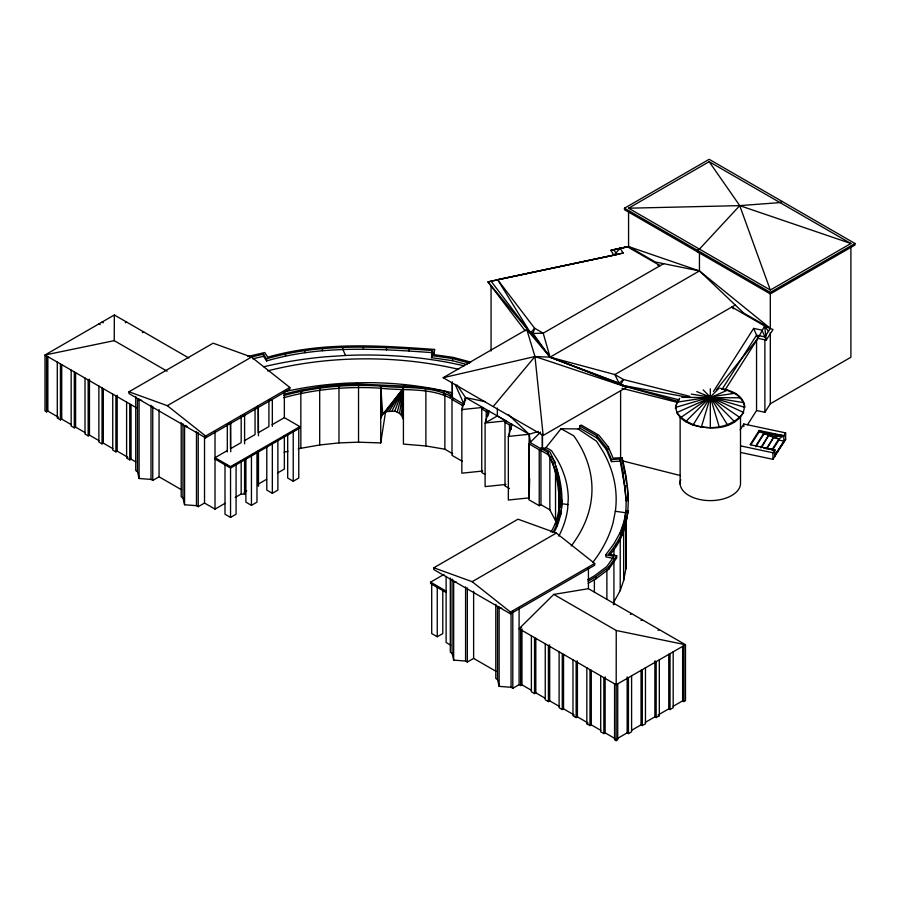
<?xml version="1.0" encoding="UTF-8"?>
<svg xmlns="http://www.w3.org/2000/svg" width="900" height="900" viewBox="0 0 900 900"><rect width="100%" height="100%" fill="white"/><g stroke="black" fill="none" stroke-linecap="round" stroke-linejoin="round"><path stroke-width="1.35" d="M298.271 448.729L319.702 444.983L319.702 390.442M319.702 444.983L338.974 442.901L338.974 386.966M381.364 414.067L380.723 418.185L382.77 414.214L380.723 387L380.723 442.935L358.537 442.17L338.974 442.901M452.621 453.701L444.859 449.213L425.891 445.95L403.414 444.105L403.414 389.531M456.986 385.009L465.559 397.575L461.846 409.579L461.846 473.186L482.636 471.037M465.559 400.331L465.559 397.575L485.426 401.692M483.491 407.925L481.748 408.926L481.748 472.522L485.111 474.469M486.225 421.189L486.225 411.514L487.969 410.512L488.812 410.996L488.812 413.764M487.969 416.036L487.969 410.512M506.734 421.346L505.001 422.348L505.001 485.955L509.479 488.531M505.001 422.348L509.479 424.935L511.211 423.934L512.055 424.418L508.343 436.421L508.343 500.029L529.144 497.88L529.639 478.598M509.479 434.61L509.479 424.935M511.211 429.457L511.211 423.934M529.144 497.88L529.144 434.284L508.275 414.517M558.709 509.017L558.709 488.678L558.686 514.879L559.316 509.299M622.969 477.214L622.969 472.365L620.224 459.011L611.482 459.473L606.33 447.356L597.127 435.949L579.735 425.902L579.735 428.051L597.127 438.086L606.33 449.494L611.482 461.61L620.224 461.16L624.994 487.609L626.197 500.929L622.969 472.365M613.935 601.875L620.224 590.614L623.655 580.477L623.655 528.739M710.325 388.789L710.325 427.759C743.805 430.144 761.546 395.662 720.461 388.361M673.11 706.331L682.627 700.841L683.899 701.572L685.485 700.661L685.485 644.726L616.151 684.754L519.097 628.729L553.77 594.416L616.241 630.484L616.151 740.689L617.726 739.778L617.726 683.842M167.107 371.183L114.233 340.65L114.334 314.978L188.797 357.975M625.905 510.637L623.655 524.543L625.916 512.775L626.197 498.791M623.655 580.477L625.905 568.71L626.197 519.109M609.491 555.053C633.926 528.502 630.079 490.005 622.091 457.695L613.114 458.156L608.344 446.951L598.894 435.229L581.231 425.036L579.735 425.902M402.683 417.184L403.38 389.554L401.366 415.181L403.414 419.355M554.186 532.204C567.709 507.319 561.814 475.909 549.855 451.755L542.408 447.457L542.408 434.16L542.408 447.457L540.911 448.324L547.976 452.407C559.969 476.415 565.414 507.814 550.969 532.102M559.62 506.52L559.935 501.593M560.801 515.036L562.061 501.593M401.366 415.181L399.532 413.46L403.2 389.498M380.723 442.935L385.627 411.334M466.976 364.567L452.486 360.675L431.505 357.694L432.281 350.505C377.089 346.5 320.389 343.012 266.569 358.796L263.509 354.15L250.155 357.277M431.505 357.694L432.281 350.505M247.703 356.524L264.724 352.541L267.773 357.165C321.998 341.561 379.046 345.465 434.576 349.436L433.777 354.611L453.195 357.368L470.779 362.104M433.98 355.466L434.576 349.436M588.139 583.346L595.98 578.824L608.738 569.239L616.702 557.899L616.702 555.761L608.692 553.995C619.02 541.665 626.299 526.815 628.031 510.705L628.031 512.854M464.423 403.043L465.559 397.575L505.89 420.863L485.1 423L485.1 486.608L505.89 484.459M399.532 413.46L397.282 412.11L403.065 389.498M558.889 506.126L558.844 488.914M488.812 410.996L485.1 423L497.351 415.924L529.144 434.284L538.425 431.404M555.525 524.655L558.293 516.105M552.983 532.485L557.19 524.014L560.801 512.887M613.924 558.596L605.869 556.83L605.869 554.692L613.935 543.803L620.224 532.53L623.655 522.405M623.227 525.814L620.224 534.668L620.224 532.53M386.843 411.57L402.626 389.284L382.77 414.214L386.843 411.57L394.751 411.21L402.93 389.452M725.074 389.947L757.924 338.344L764.64 325.991L772.988 329.546L766.26 340.11L757.924 338.344L753.649 328.399L713.475 391.511M392.062 410.805L402.817 389.363M620.606 385.02L623.419 379.507L689.895 396.382M389.385 410.929L402.705 389.306M722.25 389.048L756.551 335.16L764.887 336.926L770.31 328.399L770.31 292.399L855 243.506L855 245.025L770.31 293.918L624.476 209.711L624.476 208.204L709.155 159.311L855 243.506M740.081 429.863L743.805 424.012L785.621 432.889L785.621 439.436L772.965 459.315L740.587 452.452M747.551 424.665L756.551 410.524L756.551 339.345M756.551 410.524L764.887 412.29L770.31 403.774L850.905 357.244L850.905 246.42M750.859 444.825L759.161 431.786L759.161 430.481L783.821 435.713L785.621 432.889M755.786 445.871L764.089 432.832L783.821 435.713L783.821 441.09L774.776 455.31L785.621 439.436L783.821 441.09L778.894 440.044L772.852 449.527M755.786 446.76L764.089 433.721L764.089 432.832L759.161 430.481L750.105 444.701L774.776 449.933L774.776 456.491M760.725 447.806L769.028 434.767L783.821 435.713L778.894 438.851L772.099 449.516M761.479 447.593L769.028 434.767L759.161 431.786M766.418 448.639L773.955 436.793L783.821 435.713M767.171 448.47L773.955 436.793L764.089 433.721M772.965 459.315L772.965 452.767L774.776 449.933L763.808 448.189M588.139 581.209L595.98 576.675L608.738 567.09L616.702 555.761M679.691 398.34C674.617 404.089 674.651 415.721 676.935 402.188L734.771 393.233C739.238 396.236 745.02 402.761 744.896 407.351L710.325 397.159L696.746 391.59M677.621 401.67L679.005 399.735M691.312 394.11L710.325 397.159L743.715 412.515C729.034 432.664 691.616 432.664 676.935 412.515L727.616 390.071M384.593 412.684L402.559 389.284M543.623 448.897L546.053 447.491L561.071 428.704L578.16 428.951L579.735 428.051M716.22 390.082L757.924 338.344M493.178 406.575L534.971 356.524L550.058 357.165L614.835 374.558L623.419 379.507L619.054 383.108L550.058 357.165L526.759 329.445L443.171 377.707L543.184 435.442L626.771 387.18L619.054 383.108L614.835 374.558L735.255 305.032M543.184 435.442L534.971 356.524L526.759 329.445L533.048 333.461L550.058 357.165L621.011 384.233L626.771 387.18L550.058 357.165L531.09 332.325L534.623 328.241L497.632 279.686L487.957 281.925L525.195 330.806M620.089 248.243L610.852 250.391L613.913 255.195L623.149 253.046L620.089 248.243L613.913 255.195L497.632 279.686L530.516 333L487.957 281.925L616.871 254.509L613.811 249.705L628.571 246.566L699.446 270.923L770.31 328.399L743.625 312.998L699.446 270.923L655.256 261.979L628.571 246.566L628.571 211.084M540.585 432.101L528.829 443.767L528.829 499.714L539.235 505.721L540.979 504.709L549.855 509.839L555.525 520.785L555.525 470.441M719.269 388.069L685.879 421.47C692.55 426.195 702 427.399 710.325 427.759M114.334 314.978L45 355.005L45 410.94L46.575 411.851L47.858 411.12L58.568 417.296M125.336 322.808L126.619 322.065M142.358 332.64L143.64 331.897M57.285 362.104L57.285 418.039L60.446 419.861L61.718 419.119L71.235 424.62M128.97 391.793L213.154 343.181L251.494 357.075L289.822 387.45L289.822 389.228L205.639 437.839L128.97 393.57L128.97 391.793L167.31 405.675L205.639 436.05L205.639 437.839M71.156 370.103L71.156 426.037L74.306 427.86L75.589 427.129L85.106 432.619M85.016 378.113L85.016 434.048L88.166 435.87L89.449 435.127L98.966 440.629M167.31 405.675L251.494 357.075M98.876 386.111L98.876 442.046L102.038 443.869L103.309 443.137L112.826 448.627M112.748 394.121L112.748 450.056L115.897 451.879L117.18 451.136L127.879 457.324M126.608 402.12L126.608 458.055L129.757 459.877L131.04 459.146L135.799 461.891M205.639 436.05L289.822 387.45M137.486 398.846L137.486 471.623L139.095 478.496L151.009 479.43L152.752 480.431L159.064 476.798L181.586 489.803M628.571 208.204L709.155 161.674L850.905 243.506L770.31 290.036L628.571 208.204L739.732 205.627L780.03 202.59L782.077 201.409M227.306 450.596L215.021 457.684L230.546 466.65L299.88 426.623L299.88 427.995L230.546 468.022L215.021 459.056M244.339 440.764L255.049 434.588L255.049 408.971M272.07 424.755L284.355 417.656L299.88 426.623M230.546 467.381L236.081 464.186L236.081 514.226L230.546 517.421L225 514.226L225 464.186M253.654 454.039L251.438 455.31L251.438 505.361L245.903 502.166L245.903 459.067M274.545 441.968L276.761 440.696M297.664 428.625L293.231 431.19L293.231 481.23L287.696 478.035L287.696 434.936M182.959 423.697L182.959 497.869L184.567 504.754L196.481 505.676L198.225 506.689L204.525 503.044L215.021 509.108L225.079 503.303M235.226 497.441L241.178 494.01L244.597 494.156L244.597 459.169M246.713 490.804L244.339 492.176L244.597 494.156M258.469 451.159L258.469 486.146L258.199 484.178L266.535 479.363M277.65 472.95L284.355 469.08L284.355 435.713M663.626 263.666L543.206 333.191L533.048 333.461L534.623 328.241L543.206 333.191L550.058 357.165L699.446 270.923L699.446 251.989M251.438 505.361L256.972 502.166L256.972 452.115M266.794 447.007L266.794 490.095L272.34 493.301L277.875 490.095L277.875 440.055M293.231 481.23L298.766 478.035L298.766 427.995M283.793 395.527C315.225 386.944 348.075 383.918 380.565 386.077C403.774 388.856 429.694 384.975 450.81 396.304L452.306 395.438L444.859 391.14L425.891 387.866L403.414 386.032L358.537 384.086L338.974 384.817L319.702 386.899L300.848 390.026L284.085 394.132M462.397 461.351L451.991 455.344L451.991 399.409L453.735 398.407M451.991 399.409L462.397 405.416L464.141 404.415L455.13 384.401M528.829 443.767L539.235 449.786L540.979 448.774L530.572 442.766L529.144 434.284L508.343 436.421M433.822 567.788L518.006 519.188L556.335 533.081L594.675 563.456L594.675 565.234L510.491 613.834L433.822 569.576L433.822 567.788L472.151 581.681L510.491 612.056L510.491 613.834M446.119 592.481L430.605 583.526L430.605 582.154L443.981 574.425M472.151 581.681L556.335 533.081M431.707 583.526L431.707 633.566L437.254 636.761L442.789 633.566L442.789 590.479M510.491 612.056L594.675 563.456M587.711 579.724L594.383 575.865L606.881 566.483L613.924 556.459L605.869 554.692M519.097 628.729L521.528 627.322M452.059 579.06L452.059 653.231L453.668 660.116L465.581 661.039L467.325 662.051L473.625 658.406L496.159 671.411M613.305 604.53L614.576 603.788M549.686 644.906L548.404 645.649L548.404 701.584L549.686 700.841L559.204 706.342M630.326 614.363L631.597 613.62M497.531 606.712L497.531 679.489L499.14 686.363L511.054 687.296L512.798 688.298L519.097 684.664L520.673 685.575L521.955 684.832L531.472 690.334M641.036 620.539L642.308 619.796M577.406 660.915L576.135 661.658L576.135 717.592L577.406 716.85L586.924 722.351M531.382 635.816L531.382 691.751L534.544 693.574L535.815 692.842L545.332 698.332M658.046 630.36L659.329 629.629M559.114 651.825L559.114 707.76L562.264 709.582L563.546 708.851L574.256 715.028M586.845 667.834L586.845 723.769L588.116 723.038M586.845 723.769L589.995 725.591L591.278 724.86L600.795 730.35M600.705 675.844L600.705 731.779L603.855 733.601L605.137 732.859L614.655 738.36M616.444 739.046L627.154 732.859L628.436 733.601L631.597 731.779L631.597 675.832M631.508 730.35L641.025 724.849L642.296 725.591L645.457 723.769L645.457 667.834M645.367 722.34L654.885 716.85L656.168 717.581L659.329 715.759L659.329 659.824M659.239 714.341L668.756 708.84L670.039 709.582L673.189 707.76L673.189 651.825M623.509 247.646L627.322 246.701L660.161 265.669L657.776 265.185M263.509 354.15L263.509 356.287L266.58 360.934C320.389 345.15 377.089 348.637 432.281 352.654M283.793 397.676C315.225 389.093 348.075 386.066 380.565 388.215C403.774 390.994 429.694 387.124 450.81 398.441L450.81 396.304M284.085 452.205L287.955 451.26M252.821 358.796L263.509 356.287M443.171 377.707L534.971 356.524L626.771 387.18M627.322 246.701L610.852 250.391L629.156 246.51M497.632 279.686L623.149 253.046M114.233 340.65L45 355.005L136.901 408.06M553.77 594.416L588.431 588.69L685.485 644.726L616.241 630.484M772.301 450.202L774.776 449.933L768.195 448.976M461.846 409.579L482.636 407.43M681.75 397.361L740.261 397.811M270.619 399.701L272.329 399.769L272.329 426.364M258.469 407.779L256.759 407.7L258.334 406.789L258.469 435.769M242.888 415.71L244.597 415.789L244.597 443.779M230.737 423.787L229.016 423.709L230.602 422.798L230.737 451.777M772.076 449.764L774.776 449.933M138.746 398.632L139.095 400.129L141.683 400.331M184.376 425.554L184.567 426.375L187.155 426.577L185.197 425.452M453.319 580.241L453.668 581.738L456.255 581.94M498.791 606.499L499.14 607.995L501.728 608.197M431.505 355.556L452.486 358.526L469.609 363.139M567.911 504.562L562.072 503.73L558.709 477.832L556.796 470.036M615.319 511.279L625.905 512.775M403.414 386.032L406.058 386.494M408.701 386.966L411.345 387.428M621.697 385.211L688.331 397.361M464.22 365.782L448.369 362.441A267.817 154.62 0 0 0 346.601 355.41L326.115 356.749A267.817 154.62 0 0 0 263.824 366.761M753.649 328.399L761.985 330.165L766.26 340.11L764.64 325.991L731.801 307.024L733.658 308.801M769.028 435.746L778.894 438.851L778.894 440.044M773.955 437.805L778.894 438.851M740.587 445.894L772.965 452.767M721.654 389.081L726.424 390.229M621.686 385.29L679.14 399.881M622.001 388.305L677.689 402.446M621.967 460.733L680.423 475.571M621.945 385.402L678.173 401.49M425.891 387.866L430.954 389.306M559.046 505.553L559.721 507.6L559.069 488.655L559.361 492.705M850.905 243.506L739.732 205.627L709.155 161.674M394.751 411.21L397.282 412.11M727.616 390.51L734.771 393.683M561.071 428.704L573.806 435.87A243.607 140.648 0 0 1 571.219 545.962M624.476 208.204L770.31 292.399M526.759 329.445L531.09 332.325M481.748 408.926L486.225 411.514M452.644 393.57L450.439 392.299L433.676 388.766A219.904 126.956 0 0 0 367.043 382.646L350.123 382.995A219.904 126.956 0 0 0 284.389 391.781M546.053 447.491L551.554 450.675L557.674 460.35A219.904 126.956 0 0 1 568.26 498.825L567.675 508.59A219.904 126.956 0 0 1 558.776 536.175M450.18 396.349L464.141 404.415M102.049 322.065L103.32 322.808M98.888 323.899L100.17 324.63M430.605 582.154L446.119 591.109M226.114 464.816L229.433 466.74M435.037 585.439L437.254 586.721L437.254 636.761M658.046 715.028L659.329 715.759M450.787 645.221L446.119 642.533L446.119 576.293M548.404 701.584L545.254 699.761L545.254 643.826M576.135 717.592L572.974 715.77L572.974 659.835M616.151 740.689L614.565 739.778L614.565 683.842M137.486 471.623L135.743 470.61L135.743 396.439M182.959 497.869L181.215 496.868L181.215 422.685M452.059 653.231L450.315 652.23L450.315 578.059M497.531 679.489L495.787 678.476L495.787 604.305M540.911 450.461L547.976 454.545C557.212 469.181 557.977 487.001 559.935 503.73M578.16 428.951L596.52 441.202L603.27 451.879A267.817 154.62 0 0 1 615.442 510.626L613.136 522.45A267.817 154.62 0 0 1 592.886 562.32M743.715 402.626L710.325 397.159L675.754 407.351L676.935 412.965L680.389 417.78L685.879 421.909M703.17 389.891L734.771 421.909M491.062 281.205L528.615 330.514M764.64 325.991L768.454 331.324M551.273 456.098L555.525 462.701M345.488 355.489L342.877 349.369L342.877 347.231M357.109 382.849L358.065 385.099M770.31 290.036L739.732 205.627L699.446 249.12L697.399 250.301L697.399 251.809M555.874 466.054L558.709 477.832M622.361 461.149L624.803 473.051M626.501 483.57L625.072 472.241M244.463 414.799L244.597 415.789M625.961 554.209L626.197 556.875M559.631 497.351L560.092 507.105M559.609 497.396L560.07 507.184M559.53 496.766L560.014 507.589M559.136 488.812L559.361 494.303M559.474 497.048L559.856 506.666M559.001 488.678L559.474 506.306M380.723 387L381.454 416.081M558.923 488.947L559.249 505.62M622.969 474.502L622.98 477.202M558.731 489.06L558.765 507.296M770.31 332.595L770.31 403.774M764.887 339.716L764.887 412.29M743.805 424.012L743.805 426.634M740.509 416.565L740.509 482.164A30.229 17.449 0 0 1 708.109 500.569A30.229 17.449 0 0 1 680.726 479.621M740.261 417.769L710.325 397.159L680.389 417.78M727.605 425.081L710.325 397.159L693.034 425.081M719.269 427.072L710.325 397.159L701.37 427.072M683.899 645.637L683.899 701.572M682.627 646.301L682.627 700.841M680.141 417.173L680.141 484.155M670.039 653.648L670.039 709.582M668.756 654.3L668.756 708.84M656.168 717.581L656.168 661.646L654.885 660.915L654.885 716.85M642.296 669.656L642.296 725.591M641.025 670.32L641.025 724.849M628.436 677.655L628.436 733.601M628.324 498.769L628.324 500.906L627.12 485.37M627.154 676.924L627.154 732.859M625.905 523.957L625.905 568.71M625.759 522.585L625.759 524.734M624.994 485.46L624.994 487.609M622.283 532.834L622.283 534.983M622.091 457.695L622.091 459.832M620.606 390.6L620.606 458.989M620.224 459.011L620.224 461.16M620.224 537.469L620.224 590.614M615.926 544.23L615.926 546.368M613.935 548.741L613.935 555.727M613.935 561.33L613.924 604.744M611.482 459.473L611.482 461.61M608.738 567.09L608.738 569.239M608.344 446.951L608.344 449.089M606.881 570.015L606.881 599.389M606.33 447.356L606.33 449.494M605.137 676.924L605.137 732.859M603.855 677.655L603.855 733.601M597.127 435.949L597.127 438.086M595.98 576.675L595.98 578.824M594.383 579.409L594.383 591.998M591.278 670.32L591.278 724.86M589.995 669.656L589.995 725.591M588.431 567.664L588.431 588.69M577.406 662.31L577.406 716.85M563.546 654.311L563.546 708.851M562.264 653.648L562.264 709.582M560.734 488.79L560.734 490.928M558.619 488.88L558.619 491.017M557.19 524.014L557.19 526.163M556.594 475.83L556.594 477.968M553.444 462.971L553.444 465.109M549.855 456.694L549.855 509.839M549.686 646.301L549.686 700.841M547.976 452.407L547.976 454.545M540.911 448.324L540.979 504.709M539.235 449.786L539.235 505.721M535.815 638.303L535.815 692.842M534.544 637.639L534.544 693.574M521.955 628.898L521.955 684.832M520.673 629.64L520.673 685.575M519.097 607.691L519.097 684.664M512.798 611.325L512.798 688.298M511.054 613.114L511.054 687.296M499.14 607.995L499.14 686.363M497.351 408.082L497.351 415.924M491.062 285.39L491.062 350.989M473.625 591.232L473.625 658.406M467.325 587.88L467.325 662.051M465.581 586.867L465.581 661.039M462.397 405.416L462.397 409.613M453.668 581.738L453.668 660.116M452.486 358.526L452.486 360.675M444.859 393.277L444.859 449.213M443.734 392.22L443.734 394.369M425.891 391.41L425.891 445.95M425.441 389.07L425.441 391.207M409.162 348.93L409.162 351.067M403.166 387.248L403.166 389.385M386.483 347.749L386.483 349.897M380.565 386.077L380.565 388.215M363.386 347.062L363.386 349.2M358.549 385.312L358.549 387.461M358.537 387.63L358.537 442.17M339.233 386.032L339.233 388.181M322.493 348.525L322.493 350.674M320.186 388.091L320.186 390.24M304.954 350.505L304.954 352.654M301.556 391.174L301.556 393.322M300.848 392.164L300.848 448.099M285.435 354.139L285.435 356.287M284.355 392.051L284.355 417.656M272.34 443.25L272.34 493.301M268.909 399.623L268.909 426.577L258.199 432.765L258.199 405.799M266.569 358.796L266.569 360.945M258.199 450.81L258.199 484.178M241.178 415.631L241.178 442.586L230.468 448.774L230.468 423.157M241.178 460.642L241.178 494.01M230.546 466.65L230.546 517.421M227.306 424.991L227.306 451.969M215.021 432.079L215.021 509.108M204.525 435.87L204.525 503.044M198.225 432.506L198.225 506.689M196.481 431.505L196.481 505.676M184.567 426.375L184.567 504.754M159.064 409.613L159.064 476.798M152.752 406.26L152.752 480.431M151.009 405.248L151.009 479.43M139.095 400.129L139.095 478.496M131.04 404.606L131.04 459.146M129.757 403.942L129.757 459.877M117.18 395.201L117.18 451.136M115.897 395.944L115.897 451.879M103.309 388.598L103.309 443.137M102.038 387.934L102.038 443.869M89.449 435.127L89.449 379.192L88.166 379.935L88.166 435.87M75.589 372.589L75.589 427.129M74.306 371.925L74.306 427.86M61.718 364.579L61.718 419.119M60.446 363.926L60.446 419.861M47.858 356.58L47.858 411.12M46.575 355.916L46.575 411.851M267.581 370.901A243.607 140.648 0 0 1 458.561 369.326M452.306 382.14L452.306 397.586L452.306 382.14M559.361 491.771L559.238 488.981L559.35 491.805"/></g></svg>
